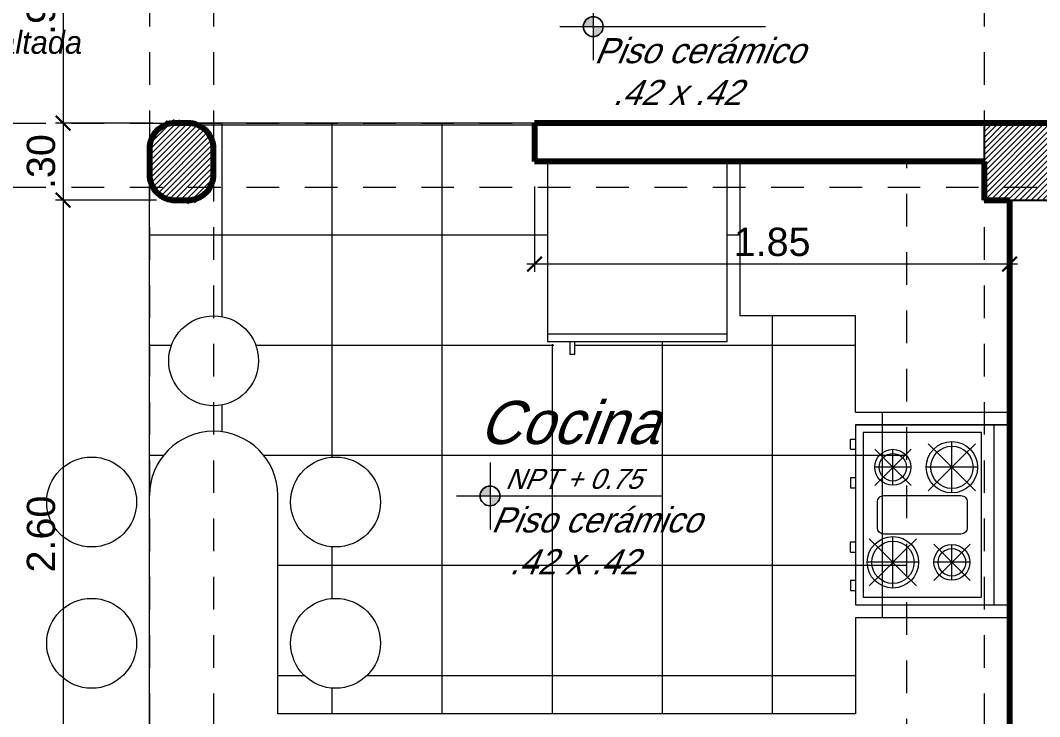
# Model space of a CAD drawing. Header units: millimetres. Extents: x 3779 to 7711, y 1445 to 3132.
# Drawn here: x 3859.07 to 3863.039, y 1482.299 to 1485.009 of the extents above; entities that cross this region are included whole.
import ezdxf

# ---------------------------------------------------------------- set-up
doc = ezdxf.new("R2010")
doc.units = ezdxf.units.MM
doc.header["$PDMODE"] = 3
doc.linetypes.add('HIDDEN', pattern=[9.525, 6.35, -3.175])
for name, color, linetype, lineweight in [('cotas', 7, 'Continuous', 5), ('MOBILIARIOS', 151, 'Continuous', 5), ('pluma 1', 1, 'Continuous', 9), ('pluma 2', 2, 'Continuous', 20), ('pluma 2.5', 30, 'Continuous', 25), ('pluma 8', 98, 'Continuous', 80), ('proyecciones', 32, 'HIDDEN', 9), ('TEXTO', 7, 'Continuous', 9), ('TEXTURAS', 35, 'Continuous', 5)]:
    doc.layers.add(name, color=color, linetype=linetype, lineweight=lineweight)
doc.styles.add('nombreambiente', font='stylu.ttf', dxfattribs={"oblique": 20})
doc.styles.get("Standard").update_dxf_attribs({"font": 'arial.ttf'})
doc.styles.add('TIMES', font='arial.ttf', dxfattribs={"height": 0.11})
doc.dimstyles.new('julio', dxfattribs={"dimtxt": 0.11, "dimasz": 0.057, "dimexe": 0.03, "dimexo": 0.097, "dimgap": 0.0295, "dimtad": 1, "dimzin": 4, "dimdsep": 46, "dimtxsty": 'TIMES', "dimblk": 'ARCHTICK', "dimcen": 0, "dimdle": 0.03, "dimclrd": 256, "dimclre": 256, "dimclrt": 256, "dimadec": 0, "dimazin": 0, "dimtfac": 1, "dimtix": 1, "dimtmove": 2, "dimatfit": 2, "dimldrblk": 'ARCHTICK', "dimfxl": 1, "dimtolj": 1, "dimtzin": 0, "dimlwd": 5, "dimlwe": 5, "dimarcsym": 0})

# ---------------------------------------------------------------- blocks, each defined once
blk = doc.blocks.new('cocina')
at = {"layer": 'MOBILIARIOS'}
for p, q in [((257826.9954, 9340099.0678), (257826.2954, 9340099.0678)), ((257826.2954, 9340099.0678), (257826.2954, 9340098.4678)), ((257826.2954, 9340098.4678), (257826.2954, 9340099.0678)), ((257826.9954, 9340098.4678), (257826.9954, 9340099.0678)), ((257826.9954, 9340099.0078), (257826.2954, 9340099.0078)), ((257826.3254, 9340098.9578), (257826.3254, 9340098.4978)), ((257826.9654, 9340098.9578), (257826.3254, 9340098.9578)), ((257826.4604, 9340098.9428), (257826.4604, 9340098.7428)), ((257826.9654, 9340098.4978), (257826.9654, 9340098.9578)), ((257826.3685, 9340098.9348), (257826.4188, 9340098.8844)), ((257826.5523, 9340098.9348), (257826.502, 9340098.8844)), ((257826.7597, 9340098.9135), (257826.8051, 9340098.8682)), ((257826.8304, 9340098.9128), (257826.8304, 9340098.7728)), ((257826.9011, 9340098.9135), (257826.8557, 9340098.8682)), ((257826.4188, 9340098.8013), (257826.502, 9340098.8844)), ((257826.502, 9340098.8013), (257826.4188, 9340098.8844)), ((257826.8051, 9340098.8175), (257826.8557, 9340098.8682)), ((257826.8557, 9340098.8175), (257826.8051, 9340098.8682)), ((257826.5604, 9340098.8428), (257826.3604, 9340098.8428)), ((257826.9004, 9340098.8428), (257826.7604, 9340098.8428)), ((257826.4188, 9340098.8013), (257826.3685, 9340098.7509)), ((257826.502, 9340098.8013), (257826.5523, 9340098.7509)), ((257826.8051, 9340098.8175), (257826.7597, 9340098.7721)), ((257826.8557, 9340098.8175), (257826.9011, 9340098.7721)), ((257826.7385, 9340098.7048), (257826.7888, 9340098.6544)), ((257826.8304, 9340098.7128), (257826.8304, 9340098.5128)), ((257826.9223, 9340098.7048), (257826.872, 9340098.6544)), ((257826.3897, 9340098.6835), (257826.4351, 9340098.6382)), ((257826.4604, 9340098.6828), (257826.4604, 9340098.5428)), ((257826.5311, 9340098.6835), (257826.4857, 9340098.6382)), ((257826.4351, 9340098.5875), (257826.4857, 9340098.6382)), ((257826.4351, 9340098.6382), (257826.4857, 9340098.5875)), ((257826.7888, 9340098.5713), (257826.872, 9340098.6544)), ((257826.7888, 9340098.6544), (257826.872, 9340098.5713)), ((257826.4351, 9340098.5875), (257826.3897, 9340098.5421)), ((257826.5304, 9340098.6128), (257826.3904, 9340098.6128)), ((257826.4857, 9340098.5875), (257826.5311, 9340098.5421)), ((257826.9304, 9340098.6128), (257826.7304, 9340098.6128)), ((257826.7888, 9340098.5713), (257826.7385, 9340098.5209)), ((257826.872, 9340098.5713), (257826.9223, 9340098.5209)), ((257826.2954, 9340098.4678), (257826.9954, 9340098.4678)), ((257826.3254, 9340098.4978), (257826.9654, 9340098.4978)), ((257826.3504, 9340098.4478), (257826.3504, 9340098.4678)), ((257826.3904, 9340098.4478), (257826.3904, 9340098.4678)), ((257826.5004, 9340098.4478), (257826.5004, 9340098.4678)), ((257826.5404, 9340098.4478), (257826.5404, 9340098.4678)), ((257826.7504, 9340098.4478), (257826.7504, 9340098.4678)), ((257826.7904, 9340098.4478), (257826.7904, 9340098.4678)), ((257826.9004, 9340098.4478), (257826.9004, 9340098.4678)), ((257826.9404, 9340098.4478), (257826.9404, 9340098.4678)), ((257826.3904, 9340098.4478), (257826.3504, 9340098.4478)), ((257826.5004, 9340098.4478), (257826.5404, 9340098.4478)), ((257826.7904, 9340098.4478), (257826.7504, 9340098.4478)), ((257826.9004, 9340098.4478), (257826.9404, 9340098.4478))]:
    blk.add_line(p, q, dxfattribs=at)
blk.add_lwpolyline([(257826.7204, 9340098.8778), (257826.7204, 9340098.5778, -0.414214), (257826.6954, 9340098.5528), (257826.5954, 9340098.5528, -0.414214), (257826.5704, 9340098.5778), (257826.5704, 9340098.8778, -0.414214), (257826.5954, 9340098.9028), (257826.6954, 9340098.9028, -0.414214)], format="xyb", close=True, dxfattribs=at)
for centre, radius in [((257826.4604, 9340098.8428), 0.1), ((257826.4604, 9340098.8428), 0.0824), ((257826.8304, 9340098.8428), 0.07), ((257826.8304, 9340098.8428), 0.0534), ((257826.8304, 9340098.6128), 0.1), ((257826.4604, 9340098.6128), 0.07), ((257826.4604, 9340098.6128), 0.0534), ((257826.8304, 9340098.6128), 0.0824)]:
    blk.add_circle(centre, radius, dxfattribs=at)
blk = doc.blocks.new('mm')
at = {"layer": 'MOBILIARIOS', "linetype": 'Continuous'}
for p, q in [((1043.9995, 445.0359), (1043.2995, 445.0359)), ((1043.2995, 445.0359), (1043.2995, 444.3359)), ((1043.9995, 444.3359), (1043.9995, 445.0359)), ((1043.2995, 444.3659), (1043.9995, 444.3659)), ((1043.2995, 444.3359), (1043.9995, 444.3359)), ((1043.3861, 444.3359), (1043.3861, 444.2859)), ((1043.4061, 444.2859), (1043.4061, 444.3359)), ((1043.3861, 444.2859), (1043.4061, 444.2859))]:
    blk.add_line(p, q, dxfattribs=at)
blk = doc.blocks.new('iiuyu')
at = {"layer": 'pluma 1', "ltscale": 0.3}
h = blk.add_hatch(color=256, dxfattribs=at)
h.paths.add_polyline_path([(1118.6362, 393.0279, 0.414214), (1118.5977, 392.9893), (1118.6362, 392.9893)])
h.paths.add_polyline_path([(1118.6747, 392.9893), (1118.6362, 392.9893), (1118.6362, 392.9508, 0.414214)])
for p, q in [((1118.6362, 393.1195), (1118.6362, 392.8592)), ((1118.506, 392.9893), (1119.307, 392.9893))]:
    blk.add_line(p, q, dxfattribs=at)
blk.add_circle((1118.6362, 392.9893), 0.0385, dxfattribs=at)
for start, end in [(0, 180), (180, 0)]:
    blk.add_arc((1118.6362, 392.9893), 0.0385, start, end, dxfattribs=at)
blk = doc.blocks.new('_ArchTick')
at = {"color": 0, "linetype": 'ByBlock', "lineweight": 40, "const_width": 0.15}
blk.add_lwpolyline([(-0.5, -0.5), (0.5, 0.5)], dxfattribs=at)
blk = doc.blocks.new('*D72')
at = {"layer": 'cotas', "lineweight": 5, "transparency": 16777216}
for p, q in [((3859.575, 1485.5092), (3859.2061, 1485.5092)), ((3859.2361, 1485.5392), (3859.2361, 1484.5792)), ((3859.586, 1484.6092), (3859.2061, 1484.6092))]:
    blk.add_line(p, q, dxfattribs=at)
at = {"layer": 'Defpoints', "color": 0, "transparency": 16777216}
for p in [(3859.672, 1485.5092), (3859.2361, 1484.6092), (3859.683, 1484.6092)]:
    blk.add_point(p, dxfattribs=at)
at = {"layer": 'cotas', "lineweight": 5, "transparency": 16777216, "xscale": 0.057, "yscale": 0.057, "zscale": 0.057}
for p, rotation in [((3859.2361, 1485.5092), 90), ((3859.2361, 1484.6092), 270)]:
    blk.add_blockref('_ArchTick', p, dxfattribs=dict(at, rotation=rotation))
at = {"layer": 'cotas', "transparency": 16777216, "insert": (3859.1504, 1485.0592), "char_height": 0.11, "attachment_point": 5, "rotation": 90, "style": 'TIMES'}
blk.add_mtext('\\A1;.90', dxfattribs=at)
blk = doc.blocks.new('*D73')
at = {"layer": 'cotas', "lineweight": 5, "transparency": 16777216}
for p, q in [((3859.2361, 1484.6392), (3859.2361, 1484.2792)), ((3859.586, 1484.6092), (3859.2061, 1484.6092)), ((3859.6, 1484.3092), (3859.2061, 1484.3092))]:
    blk.add_line(p, q, dxfattribs=at)
at = {"layer": 'Defpoints', "color": 0, "transparency": 16777216}
for p in [(3859.683, 1484.6092), (3859.2361, 1484.3092), (3859.697, 1484.3092)]:
    blk.add_point(p, dxfattribs=at)
at = {"layer": 'cotas', "lineweight": 5, "transparency": 16777216, "xscale": 0.057, "yscale": 0.057, "zscale": 0.057}
for p, rotation in [((3859.2361, 1484.6092), 90), ((3859.2361, 1484.3092), 270)]:
    blk.add_blockref('_ArchTick', p, dxfattribs=dict(at, rotation=rotation))
at = {"layer": 'cotas', "transparency": 16777216, "insert": (3859.1504, 1484.4592), "char_height": 0.11, "attachment_point": 5, "rotation": 90, "style": 'TIMES'}
blk.add_mtext('\\A1;.30', dxfattribs=at)
blk = doc.blocks.new('*D74')
at = {"layer": 'cotas', "lineweight": 5, "transparency": 16777216}
for p, q in [((3859.2361, 1484.3392), (3859.2361, 1481.6792)), ((3859.6, 1484.3092), (3859.2061, 1484.3092)), ((3859.725, 1481.7092), (3859.2061, 1481.7092))]:
    blk.add_line(p, q, dxfattribs=at)
at = {"layer": 'Defpoints', "color": 0, "transparency": 16777216}
for p in [(3859.697, 1484.3092), (3859.2361, 1481.7092), (3859.822, 1481.7092)]:
    blk.add_point(p, dxfattribs=at)
at = {"layer": 'cotas', "lineweight": 5, "transparency": 16777216, "xscale": 0.057, "yscale": 0.057, "zscale": 0.057}
for p, rotation in [((3859.2361, 1484.3092), 90), ((3859.2361, 1481.7092), 270)]:
    blk.add_blockref('_ArchTick', p, dxfattribs=dict(at, rotation=rotation))
at = {"layer": 'cotas', "transparency": 16777216, "insert": (3859.1504, 1483.0092), "char_height": 0.11, "attachment_point": 5, "rotation": 90, "style": 'TIMES'}
blk.add_mtext('\\A1;2.60', dxfattribs=at)
blk = doc.blocks.new('*D75')
at = {"layer": 'cotas', "lineweight": 5, "transparency": 16777216}
for p, q in [((3861.072, 1484.3622), (3861.072, 1484.0303)), ((3862.922, 1484.2122), (3862.922, 1484.0303)), ((3862.952, 1484.0603), (3861.042, 1484.0603))]:
    blk.add_line(p, q, dxfattribs=at)
at = {"layer": 'Defpoints', "color": 0, "transparency": 16777216}
for p in [(3861.072, 1484.4592), (3862.922, 1484.3092), (3861.072, 1484.0603)]:
    blk.add_point(p, dxfattribs=at)
at = {"layer": 'cotas', "lineweight": 5, "transparency": 16777216, "xscale": 0.057, "yscale": 0.057, "zscale": 0.057, "rotation": 180}
blk.add_blockref('_ArchTick', (3861.072, 1484.0603), dxfattribs=at)
at = {"layer": 'cotas', "lineweight": 5, "transparency": 16777216, "xscale": 0.057, "yscale": 0.057, "zscale": 0.057}
blk.add_blockref('_ArchTick', (3862.922, 1484.0603), dxfattribs=at)
at = {"layer": 'cotas', "transparency": 16777216, "insert": (3861.997, 1484.146), "char_height": 0.11, "attachment_point": 5, "style": 'TIMES'}
blk.add_mtext('\\A1;1.85', dxfattribs=at)

msp = doc.modelspace()

# ---------------------------------------------------------------- hatches: boundary and pattern name
at = {"layer": 'TEXTURAS'}
h = msp.add_hatch(dxfattribs=at)
h.set_pattern_fill('LINE', color=256, scale=0.005, angle=45)
h.set_pattern_definition([(45, (2.658548, -57.590765), (-0.01122532015, 0.01122532015), [])])
h.paths.add_polyline_path([(3859.672, 1484.3092, 0.808959), (3859.8047, 1484.453, 0.602338), (3859.722, 1484.6092, 0.808959), (3859.5893, 1484.4655, 0.602338)])
h = msp.add_hatch(dxfattribs=at)
h.set_pattern_fill('NET', color=256, scale=0.135)
h.set_pattern_definition([(0, (2.65855, -57.59076), (0, 0.428625), []), (90, (2.65855, -57.59076), (-0.428625, 3e-17), [])])
h.paths.add_polyline_path([(3860.072, 1483.1592), (3860.072, 1482.3092), (3862.322, 1482.3092), (3862.322, 1482.6842), (3862.522, 1482.6842), (3862.522, 1483.4842), (3862.322, 1483.4842), (3862.322, 1483.8592), (3861.872, 1483.8592), (3861.872, 1484.4592), (3861.072, 1484.4592), (3861.072, 1484.6092), (3859.722, 1484.6092, -0.414214), (3859.822, 1484.5092), (3859.822, 1484.4092, -0.414214), (3859.722, 1484.3092), (3859.672, 1484.3092, -0.414214), (3859.572, 1484.4092), (3859.572, 1483.1592, -1)])
h.paths.add_polyline_path([(3860.122, 1483.134, -1), (3860.472, 1483.134, -1)], flags=16)
h.paths.add_polyline_path([(3861.122, 1483.7592), (3861.122, 1484.4592), (3861.822, 1484.4592), (3861.822, 1483.7592), (3861.2286, 1483.7592), (3861.2286, 1483.7092), (3861.2086, 1483.7092)], flags=16)
h.paths.add_polyline_path([(3860.472, 1482.584, -1), (3860.122, 1482.584, -1)], flags=16)
h.paths.add_polyline_path([(3859.647, 1483.684, -1), (3859.997, 1483.684, -1)], flags=16)
h.paths.add_polyline_path([(3862.352, 1482.7892), (3862.322, 1482.7892), (3862.322, 1482.7642), (3862.352, 1482.7642)], flags=16)
h.paths.add_polyline_path([(3862.357, 1483.3792), (3862.302, 1483.3792), (3862.302, 1483.3392), (3862.397, 1483.3392)], flags=16)
h = msp.add_hatch(dxfattribs=at)
h.set_pattern_fill('LINE', color=256, scale=0.005, angle=45)
h.set_pattern_definition([(45, (8.958548, -57.590765), (-0.01122532015, 0.01122532015), [])])
h.paths.add_polyline_path([(3863.072, 1484.6092), (3862.822, 1484.6092), (3862.822, 1484.3092), (3863.072, 1484.3092)])

# ---------------------------------------------------------------- linework, layer by layer
at = {"layer": 'pluma 2'}
for p, q in [((3861.872, 1483.8592), (3861.872, 1484.4592)), ((3862.322, 1483.8592), (3861.872, 1483.8592)), ((3862.322, 1483.4842), (3862.322, 1483.8592)), ((3862.322, 1483.4842), (3862.922, 1483.4842)), ((3859.572, 1481.9092), (3859.572, 1483.1592)), ((3860.072, 1482.3092), (3860.072, 1483.1592)), ((3862.322, 1482.6842), (3862.922, 1482.6842)), ((3862.322, 1482.6842), (3862.322, 1482.3092)), ((3862.322, 1482.3092), (3860.072, 1482.3092))]:
    msp.add_line(p, q, dxfattribs=at)
for centre in [(3859.822, 1483.684), (3859.347, 1483.134), (3860.297, 1483.134), (3859.347, 1482.584), (3860.297, 1482.584)]:
    msp.add_circle(centre, 0.175, dxfattribs=at)
msp.add_arc((3859.822, 1483.1592), 0.25, 0, 180, dxfattribs=at)
at = {"layer": 'pluma 2.5'}
msp.add_lwpolyline([(3862.822, 1484.3092), (3863.072, 1484.3092), (3863.072, 1484.6092), (3862.822, 1484.6092)], close=True, dxfattribs=at)
at = {"layer": 'pluma 8'}
for p, q in [((3863.072, 1484.6092), (3861.072, 1484.6092)), ((3861.072, 1484.6092), (3861.072, 1484.4592)), ((3862.822, 1484.4592), (3861.072, 1484.4592)), ((3862.822, 1484.4592), (3862.822, 1484.3092)), ((3862.822, 1484.3092), (3862.922, 1484.3092)), ((3862.922, 1481.9092), (3862.922, 1484.3092))]:
    msp.add_line(p, q, dxfattribs=at)
msp.add_lwpolyline([(3859.672, 1484.3092), (3859.722, 1484.3092, 0.414214), (3859.822, 1484.4092), (3859.822, 1484.5092, 0.414214), (3859.722, 1484.6092), (3859.672, 1484.6092, 0.414214), (3859.572, 1484.5092), (3859.572, 1484.4092, 0.414214)], format="xyb", close=True, dxfattribs=at)
at = {"layer": 'proyecciones', "linetype": 'HIDDEN', "ltscale": 0.02}
for p, q in [((3859.572, 1487.6092), (3859.572, 1481.9092)), ((3859.822, 1487.6092), (3859.822, 1481.9092)), ((3862.822, 1487.6092), (3862.822, 1481.9092)), ((3856.772, 1484.6092), (3867.322, 1484.6092)), ((3862.522, 1481.7092), (3862.522, 1484.4592)), ((3856.772, 1484.3592), (3867.322, 1484.3592))]:
    msp.add_line(p, q, dxfattribs=at)
at = {"layer": 'TEXTURAS'}
for p, q in [((3861.072, 1484.6092), (3859.722, 1484.6092)), ((3859.572, 1483.1592), (3859.572, 1484.4092))]:
    msp.add_line(p, q, dxfattribs=at)

# ---------------------------------------------------------------- block references
at = {"layer": 'MOBILIARIOS', "linetype": 'Continuous'}
msp.add_blockref('mm', (2817.8225, 1039.4233), dxfattribs=at)
at = {"layer": 'MOBILIARIOS', "rotation": 270}
msp.add_blockref('cocina', (-9336236.1458, 259309.7296), dxfattribs=at)
at = {"layer": 'pluma 1', "linetype": 'Continuous'}
for p in [(2742.6642, 1091.9953), (2742.2621, 1090.1684)]:
    msp.add_blockref('iiuyu', p, dxfattribs=at)

# ---------------------------------------------------------------- texts
at = {"layer": 'TEXTO', "insert": (3858.2441, 1484.9684), "char_height": 0.0896, "width": 2.293656, "attachment_point": 1}
msp.add_mtext('{\\fStylus BT|b0|i1|c0|p34;\\C7;Proy. viga peraltada}', dxfattribs=at)
at = {"layer": 'TEXTO', "attachment_point": 1, "style": 'nombreambiente'}
for s, insert, char_height, width in [('{\\Q23; Piso cerámico    \\P   .42 x .42\\P   }', (3861.2663, 1484.9398), 0.0975, 1.795972), ('{\\Q21;Cocina}', (3860.8522, 1483.5275), 0.168, 1.67738), ('{\\Q23;NPT + 0.75}', (3860.9567, 1483.2631), 0.078, 0.949042), ('{\\Q23; Piso cerámico    \\P   .42 x .42\\P   }', (3860.8642, 1483.1129), 0.0975, 1.795972)]:
    msp.add_mtext(s, dxfattribs=dict(at, insert=insert, char_height=char_height, width=width))

# ---------------------------------------------------------------- dimensions: what is measured, and where the dimension line sits
at = {"layer": 'cotas'}
for base, p1, p2, picture, middle in [((3859.2361, 1484.6092), (3859.672, 1485.5092), (3859.683, 1484.6092), '*D72', (3859.1504, 1485.0592)), ((3859.2361, 1484.3092), (3859.683, 1484.6092), (3859.697, 1484.3092), '*D73', (3859.1504, 1484.4592)), ((3859.2361, 1481.7092), (3859.697, 1484.3092), (3859.822, 1481.7092), '*D74', (3859.1504, 1483.0092))]:
    dim = msp.add_linear_dim(base=base, p1=p1, p2=p2, angle=90, dimstyle='julio', dxfattribs=at)
    dim.commit()
    dim.dimension.update_dxf_attribs({"geometry": picture, "text_midpoint": middle})
dim = msp.add_linear_dim(base=(3861.072, 1484.0603), p1=(3862.922, 1484.3092), p2=(3861.072, 1484.4592), dimstyle='julio', dxfattribs=at)
dim.commit()
dim.dimension.update_dxf_attribs({"geometry": '*D75', "text_midpoint": (3861.997, 1484.146)})

doc.saveas('drawing.dxf')
